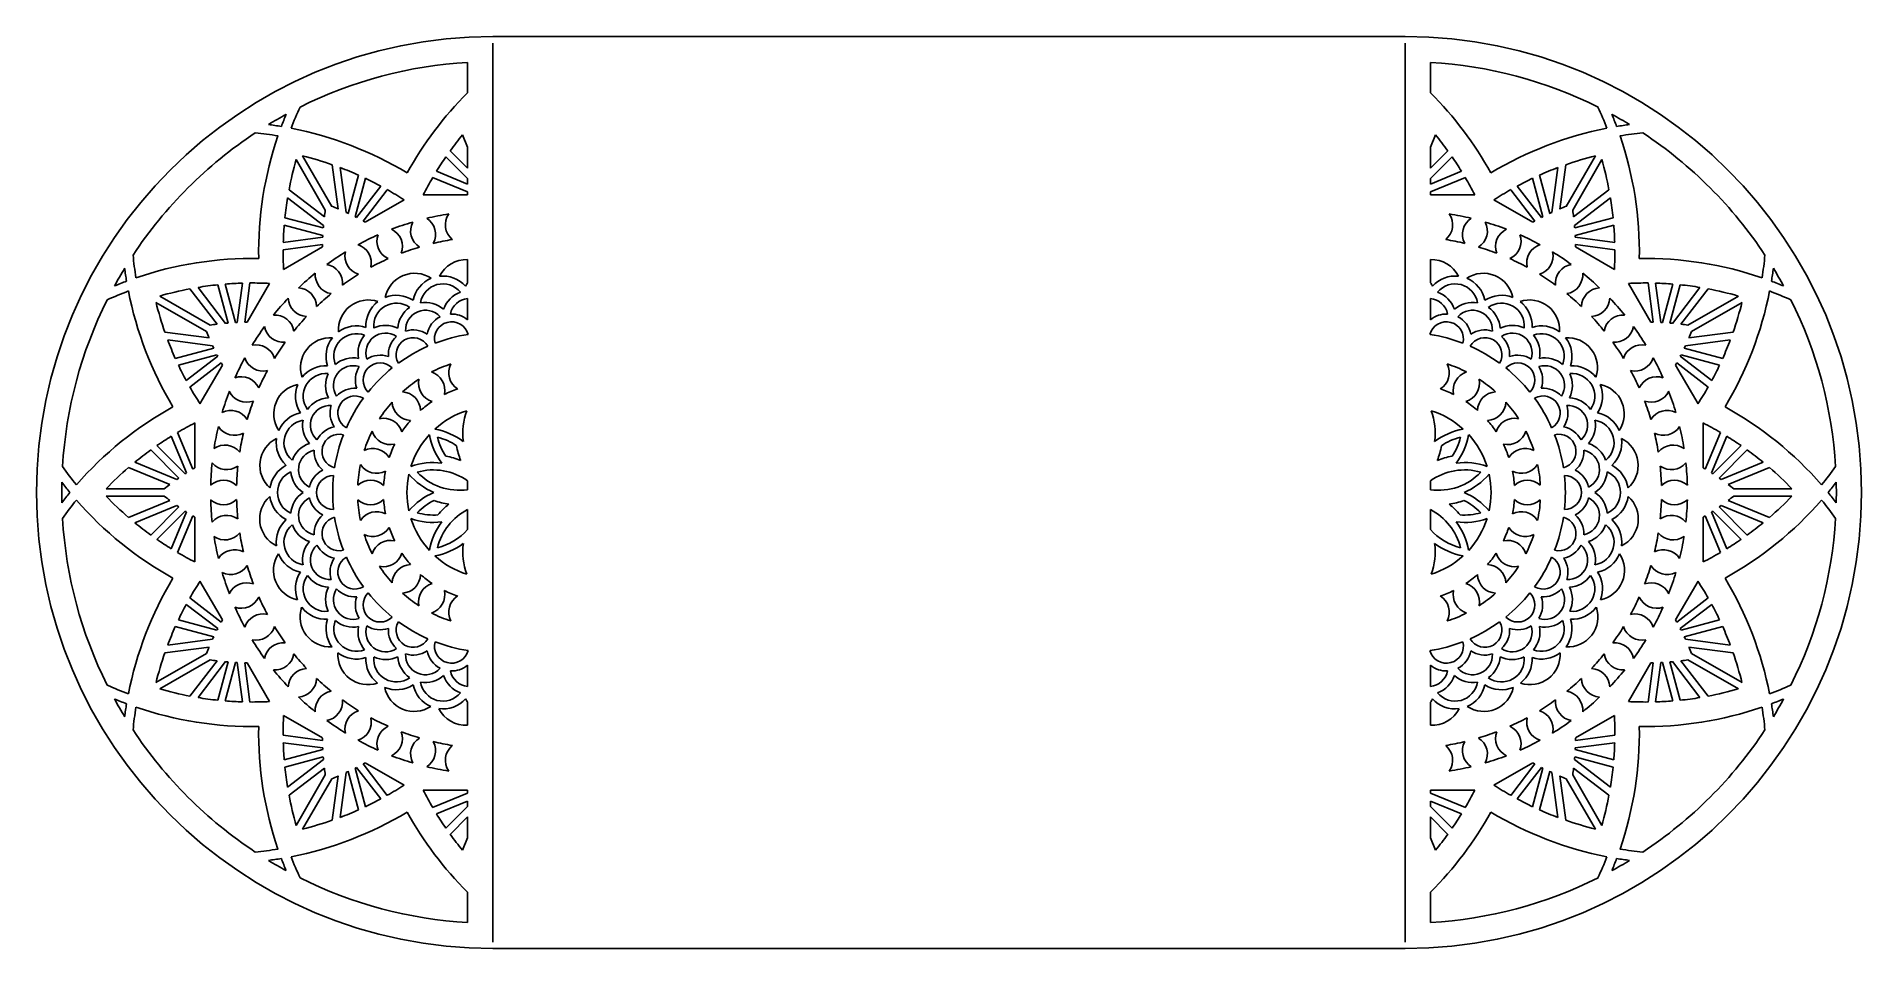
# Model space of a CAD drawing. Extents: x 41 to 331, y 42 to 187.
import ezdxf

# ---------------------------------------------------------------- set-up
doc = ezdxf.new("R2010")
doc.units = 0
doc.layers.get('0').update_dxf_attribs({"linetype": 'CONTINUOUS'})

msp = doc.modelspace()

# ---------------------------------------------------------------- linework, layer by layer
for p, q in [((113.1, 187.2), (258.1, 187.2)), ((113.1, 186.16), (113.1, 43.23)), ((258.1, 186.16), (258.1, 43.23)), ((109.1, 183.08), (109.1, 178.26)), ((262.1, 183.08), (262.1, 178.26)), ((109.1, 169.59), (108.27, 171.57)), ((262.1, 169.59), (262.92, 171.57)), ((87.5, 160.19), (82.87, 168.21)), ((109.1, 166.28), (106.33, 169.04)), ((109.1, 169.59), (109.1, 166.28)), ((262.1, 169.59), (262.1, 166.28)), ((262.1, 166.28), (264.86, 169.04)), ((283.69, 160.19), (288.32, 168.21)), ((86.49, 159.61), (81.86, 167.63)), ((88.53, 159.77), (87.6, 166.81)), ((89.78, 159.21), (88.84, 166.36)), ((109.1, 163.74), (104.15, 165.79)), ((109.1, 164.63), (105.65, 168.08)), ((262.1, 164.63), (265.54, 168.08)), ((262.1, 163.74), (267.04, 165.79)), ((281.41, 159.21), (282.35, 166.36)), ((282.67, 159.77), (283.59, 166.81)), ((284.7, 159.61), (289.33, 167.63)), ((86.35, 158.51), (80.72, 162.83)), ((90.14, 159.04), (91.78, 165.15)), ((91.21, 158.52), (92.86, 164.65)), ((91.44, 158.4), (95.29, 163.42)), ((92.49, 157.85), (96.33, 162.84)), ((109.1, 162.48), (103.54, 164.78)), ((109.1, 164.63), (109.1, 163.74)), ((109.1, 162.48), (109.1, 162.04)), ((262.1, 162.48), (267.65, 164.78)), ((262.1, 164.63), (262.1, 163.74)), ((262.1, 162.48), (262.1, 162.04)), ((278.7, 157.85), (274.86, 162.84)), ((279.75, 158.4), (275.9, 163.42)), ((279.98, 158.52), (278.33, 164.65)), ((281.05, 159.04), (279.41, 165.15)), ((284.84, 158.51), (290.47, 162.83)), ((86.2, 157.15), (80.49, 161.54)), ((92.83, 157.66), (99, 161.22)), ((109.1, 162.04), (102.04, 162.04)), ((262.1, 162.04), (269.15, 162.04)), ((278.36, 157.66), (272.19, 161.22)), ((284.99, 157.15), (290.7, 161.54)), ((86.09, 155.56), (79.96, 157.2)), ((86.17, 156.75), (80.06, 158.38)), ((285.02, 156.75), (291.13, 158.38)), ((285.1, 155.56), (291.23, 157.2)), ((86.03, 154.12), (79.78, 153.29)), ((86.07, 155.3), (79.81, 154.47)), ((86.02, 153.73), (79.85, 150.17)), ((285.12, 155.3), (291.39, 154.47)), ((285.16, 154.12), (291.41, 153.29)), ((285.17, 153.73), (291.34, 150.17)), ((109.1, 151.73), (109.1, 148.04)), ((262.1, 151.73), (262.1, 148.04)), ((72.49, 141.72), (73.32, 147.99)), ((73.68, 141.77), (74.5, 148.01)), ((74.06, 141.77), (77.62, 147.94)), ((297.13, 141.77), (293.57, 147.94)), ((297.51, 141.77), (296.69, 148.01)), ((298.7, 141.72), (297.87, 147.99)), ((68.19, 141.3), (60.17, 145.93)), ((69.28, 141.45), (64.96, 147.08)), ((70.64, 141.59), (66.26, 147.31)), ((71.05, 141.62), (69.41, 147.73)), ((72.23, 141.71), (70.59, 147.84)), ((109.1, 145.54), (109.1, 142.15)), ((262.1, 145.54), (262.1, 142.15)), ((298.96, 141.71), (300.6, 147.84)), ((300.14, 141.62), (301.78, 147.73)), ((300.55, 141.59), (304.93, 147.31)), ((301.91, 141.45), (306.23, 147.08)), ((303.01, 141.3), (311.03, 145.93)), ((67.6, 140.29), (59.58, 144.92)), ((303.59, 140.29), (311.61, 144.92)), ((68.02, 139.27), (60.99, 140.19)), ((303.17, 139.27), (310.2, 140.19)), ((68.58, 138.02), (61.44, 138.96)), ((68.75, 137.65), (62.65, 136.01)), ((69.27, 136.58), (63.14, 134.94)), ((69.39, 136.35), (64.38, 132.5)), ((301.8, 136.35), (306.81, 132.5)), ((301.92, 136.58), (308.05, 134.94)), ((302.44, 137.65), (308.54, 136.01)), ((302.61, 138.02), (309.75, 138.96)), ((69.95, 135.3), (64.95, 131.47)), ((70.13, 134.96), (66.57, 128.8)), ((301.06, 134.96), (304.62, 128.8)), ((301.25, 135.3), (306.24, 131.47)), ((65.75, 118.63), (65.75, 125.75)), ((305.44, 118.63), (305.44, 125.75)), ((64.2, 117.66), (59.72, 122.15)), ((64.42, 117.8), (62, 123.64)), ((65.42, 118.43), (63.02, 124.25)), ((305.77, 118.43), (308.18, 124.25)), ((306.77, 117.8), (309.19, 123.64)), ((306.99, 117.66), (311.47, 122.15)), ((62.88, 116.76), (56.23, 119.52)), ((63.22, 116.99), (58.75, 121.46)), ((307.97, 116.99), (312.44, 121.46)), ((308.31, 116.76), (314.96, 119.52)), ((61.78, 115.96), (55.22, 118.67)), ((109.1, 116.56), (109.1, 115.14)), ((262.1, 116.56), (262.1, 115.14)), ((309.41, 115.96), (315.97, 118.67)), ((60.9, 115.28), (51.64, 115.28)), ((60.9, 114.11), (51.64, 114.11)), ((61.78, 113.44), (55.22, 110.73)), ((309.41, 113.44), (315.97, 110.73)), ((310.29, 115.28), (319.55, 115.28)), ((310.29, 114.11), (319.55, 114.11)), ((62.88, 112.64), (56.23, 109.88)), ((63.22, 112.4), (58.75, 107.93)), ((64.2, 111.74), (59.72, 107.25)), ((64.42, 111.6), (62, 105.76)), ((65.42, 110.97), (63.02, 105.15)), ((65.75, 110.77), (65.75, 103.65)), ((109.1, 111.97), (109.1, 108.82)), ((262.1, 111.97), (262.1, 108.82)), ((305.44, 110.77), (305.44, 103.65)), ((305.77, 110.97), (308.18, 105.15)), ((306.77, 111.6), (309.19, 105.76)), ((306.99, 111.74), (311.47, 107.25)), ((307.97, 112.4), (312.44, 107.93)), ((308.31, 112.64), (314.96, 109.88)), ((70.13, 94.43), (66.57, 100.6)), ((301.06, 94.43), (304.62, 100.6)), ((69.39, 93.05), (64.38, 96.9)), ((69.95, 94.1), (64.95, 97.93)), ((301.25, 94.1), (306.24, 97.93)), ((301.8, 93.05), (306.81, 96.9)), ((68.75, 91.75), (62.65, 93.38)), ((69.27, 92.82), (63.14, 94.46)), ((301.92, 92.82), (308.05, 94.46)), ((302.44, 91.75), (308.54, 93.38)), ((68.02, 90.13), (60.99, 89.2)), ((68.58, 91.38), (61.44, 90.44)), ((302.61, 91.38), (309.75, 90.44)), ((303.17, 90.13), (310.2, 89.2)), ((67.6, 89.11), (59.58, 84.48)), ((68.19, 88.1), (60.17, 83.46)), ((69.28, 87.95), (64.96, 82.32)), ((70.64, 87.81), (66.26, 82.09)), ((71.05, 87.77), (69.41, 81.67)), ((72.23, 87.69), (70.59, 81.56)), ((72.49, 87.68), (73.32, 81.41)), ((73.68, 87.63), (74.5, 81.39)), ((74.06, 87.62), (77.62, 81.46)), ((109.1, 87.25), (109.1, 83.85)), ((262.1, 87.25), (262.1, 83.85)), ((297.13, 87.62), (293.57, 81.46)), ((297.51, 87.63), (296.69, 81.39)), ((298.7, 87.68), (297.87, 81.41)), ((298.96, 87.69), (300.6, 81.56)), ((300.14, 87.77), (301.78, 81.67)), ((300.55, 87.81), (304.93, 82.09)), ((301.91, 87.95), (306.23, 82.32)), ((303.01, 88.1), (311.03, 83.46)), ((303.59, 89.11), (311.61, 84.48)), ((109.1, 81.35), (109.1, 77.69)), ((262.1, 81.35), (262.1, 77.69)), ((86.02, 75.67), (79.85, 79.23)), ((285.17, 75.67), (291.34, 79.23)), ((86.03, 75.28), (79.78, 76.1)), ((285.16, 75.28), (291.41, 76.1)), ((86.07, 74.1), (79.81, 74.92)), ((86.09, 73.84), (79.96, 72.2)), ((86.17, 72.65), (80.06, 71.02)), ((285.02, 72.65), (291.13, 71.02)), ((285.1, 73.84), (291.23, 72.2)), ((285.12, 74.1), (291.39, 74.92)), ((86.2, 72.25), (80.49, 67.86)), ((86.35, 70.88), (80.72, 66.56)), ((86.49, 69.79), (81.86, 61.77)), ((88.53, 69.63), (87.6, 62.59)), ((89.78, 70.18), (88.84, 63.04)), ((90.14, 70.36), (91.78, 64.25)), ((91.21, 70.88), (92.86, 64.75)), ((91.44, 71), (95.29, 65.98)), ((92.49, 71.55), (96.33, 66.55)), ((92.83, 71.73), (99, 68.17)), ((278.36, 71.73), (272.19, 68.17)), ((278.7, 71.55), (274.86, 66.55)), ((279.75, 71), (275.9, 65.98)), ((279.98, 70.88), (278.33, 64.75)), ((281.05, 70.36), (279.41, 64.25)), ((281.41, 70.18), (282.35, 63.04)), ((282.67, 69.63), (283.59, 62.59)), ((284.7, 69.79), (289.33, 61.77)), ((284.84, 70.88), (290.47, 66.56)), ((284.99, 72.25), (290.7, 67.86)), ((87.5, 69.2), (82.87, 61.18)), ((109.1, 67.36), (102.04, 67.36)), ((109.1, 66.92), (103.54, 64.62)), ((109.1, 67.36), (109.1, 66.92)), ((262.1, 67.36), (262.1, 66.92)), ((262.1, 67.36), (269.15, 67.36)), ((262.1, 66.92), (267.65, 64.62)), ((283.69, 69.2), (288.32, 61.18)), ((109.1, 65.65), (104.15, 63.61)), ((109.1, 64.77), (105.65, 61.32)), ((109.1, 65.65), (109.1, 64.77)), ((262.1, 65.65), (262.1, 64.77)), ((262.1, 65.65), (267.04, 63.61)), ((262.1, 64.77), (265.54, 61.32)), ((109.1, 63.12), (106.33, 60.35)), ((109.1, 63.12), (109.1, 59.81)), ((262.1, 63.12), (262.1, 59.81)), ((262.1, 63.12), (264.86, 60.35)), ((109.1, 59.81), (108.27, 57.83)), ((262.1, 59.81), (262.92, 57.83)), ((109.1, 51.14), (109.1, 46.32)), ((262.1, 51.14), (262.1, 46.32)), ((113.1, 42.2), (258.1, 42.2))]:
    msp.add_line(p, q)
for centre, radius, start, end in [((113.1, 114.7), 72.5, 90, 270), ((258.1, 114.7), 72.5, 270, 90), ((113.1, 114.7), 68.5, 93.3476, 116.5585), ((258.1, 114.7), 68.5, 63.4415, 86.6524), ((149.34, 137.9), 56.99, 134.9206, 151.0267), ((221.85, 137.9), 56.99, 28.9733, 45.0794), ((113.1, 114.7), 68.5, 118.6366, 121.3634), ((132.88, 152.92), 56.99, 157.3972, 159.4895), ((132.88, 152.92), 55.43, 155.4239, 159.199), ((238.31, 152.92), 55.43, 20.801, 24.5761), ((258.1, 114.7), 68.5, 58.6366, 61.3634), ((238.31, 152.92), 56.99, 20.5105, 22.6028), ((113.1, 114.7), 68.5, 123.4415, 146.5585), ((70.11, 116.68), 55.43, 80.801, 84.5761), ((132.88, 152.92), 56.99, 161.0813, 181.0267), ((70.11, 116.68), 56.99, 80.5105, 82.6028), ((70.11, 116.68), 56.99, 58.9733, 78.9187), ((149.34, 137.9), 53.09, 140.6561, 144.092), ((221.85, 137.9), 53.09, 35.908, 39.3439), ((301.08, 116.68), 56.99, 101.0813, 121.0267), ((301.08, 116.68), 56.99, 97.3972, 99.4895), ((301.08, 116.68), 55.43, 95.4239, 99.199), ((238.31, 152.92), 56.99, 358.9733, 18.9187), ((258.1, 114.7), 68.5, 33.4415, 56.5585), ((70.11, 116.68), 53.09, 70.7642, 76.0868), ((301.08, 116.68), 53.09, 103.9132, 109.2358), ((132.88, 152.92), 53.09, 163.9132, 169.2358), ((70.11, 116.68), 53.09, 65.908, 69.3439), ((149.34, 137.9), 53.09, 145.3708, 148.3182), ((221.85, 137.9), 53.09, 31.6818, 34.6292), ((301.08, 116.68), 53.09, 110.6561, 114.092), ((238.31, 152.92), 53.09, 10.7642, 16.0868), ((70.11, 116.68), 53.09, 61.6818, 64.6292), ((70.11, 116.68), 53.09, 57.0352, 60.4073), ((149.34, 137.9), 53.09, 149.5927, 152.9648), ((221.85, 137.9), 53.09, 27.0352, 30.4073), ((301.08, 116.68), 53.09, 119.5927, 122.9648), ((301.08, 116.68), 53.09, 115.3708, 118.3182), ((132.88, 152.92), 53.09, 170.6561, 174.092), ((132.88, 152.92), 46.87, 171.7907, 173.1421), ((70.11, 116.68), 46.87, 66.8579, 68.2093), ((301.08, 116.68), 46.87, 111.7907, 113.1421), ((238.31, 152.92), 46.87, 6.8579, 8.2093), ((238.31, 152.92), 53.09, 5.908, 9.3439), ((132.88, 152.92), 53.09, 175.3708, 178.3182), ((132.88, 152.92), 46.87, 174.8166, 175.3129), ((70.11, 116.68), 46.87, 64.6871, 65.1834), ((70.11, 116.68), 46.87, 62.9151, 63.2322), ((70.11, 116.68), 46.87, 60.9945, 61.4664), ((113.1, 114.7), 44.84, 106.4696, 111.0304), ((103.09, 156.31), 3.05, 152.8504, 237.9206), ((113.1, 114.7), 44.84, 98.9696, 103.5304), ((100.95, 155.74), 3.05, 332.0794, 57.1496), ((108.61, 157.26), 3.05, 145.3504, 230.4206), ((262.58, 157.26), 3.05, 309.5794, 34.6496), ((258.1, 114.7), 44.84, 76.4696, 81.0304), ((270.24, 155.74), 3.05, 122.8504, 207.9206), ((268.1, 156.31), 3.05, 302.0794, 27.1496), ((258.1, 114.7), 44.84, 68.9696, 73.5304), ((301.08, 116.68), 46.87, 118.5336, 119.0055), ((301.08, 116.68), 46.87, 116.7678, 117.0849), ((301.08, 116.68), 46.87, 114.8166, 115.3129), ((238.31, 152.92), 46.87, 4.6871, 5.1834), ((238.31, 152.92), 53.09, 1.6818, 4.6292), ((132.88, 152.92), 46.87, 178.5336, 179.0055), ((132.88, 152.92), 46.87, 176.7678, 177.0849), ((113.1, 114.7), 44.84, 113.9696, 118.5304), ((90.74, 151.2), 3.05, 347.0794, 72.1496), ((97.75, 154.65), 3.05, 160.3504, 245.4206), ((95.7, 153.8), 3.05, 339.5794, 64.6496), ((113.1, 114.7), 40.72, 106.5794, 110.9206), ((113.1, 114.7), 40.72, 99.0794, 103.4206), ((258.1, 114.7), 40.72, 76.5794, 80.9206), ((258.1, 114.7), 40.72, 69.0794, 73.4206), ((275.49, 153.8), 3.05, 115.3504, 200.4206), ((273.44, 154.65), 3.05, 294.5794, 19.6496), ((258.1, 114.7), 44.84, 61.4696, 66.0304), ((280.45, 151.2), 3.05, 107.8504, 192.9206), ((238.31, 152.92), 46.87, 2.9151, 3.2322), ((238.31, 152.92), 46.87, 0.9945, 1.4664), ((111.12, 157.69), 55.43, 185.4239, 189.199), ((74.88, 94.92), 56.99, 88.9733, 108.9187), ((132.88, 152.92), 53.09, 179.5927, 182.9648), ((113.1, 114.7), 44.84, 121.4696, 126.0304), ((86.17, 147.97), 3.05, 354.5794, 79.6496), ((92.66, 152.31), 3.05, 167.8504, 252.9206), ((113.1, 114.7), 40.72, 114.0794, 118.4206), ((108.9, 146.96), 4.77, 87.6587, 153.6377), ((262.29, 146.96), 4.77, 26.3623, 92.3413), ((258.1, 114.7), 40.72, 61.5794, 65.9206), ((278.53, 152.31), 3.05, 287.0794, 12.1496), ((258.1, 114.7), 44.84, 53.9696, 58.5304), ((285.02, 147.97), 3.05, 100.3504, 185.4206), ((238.31, 152.92), 53.09, 357.0352, 0.4073), ((296.31, 94.92), 56.99, 71.0813, 91.0267), ((260.07, 157.69), 55.43, 350.801, 354.5761), ((113.1, 114.7), 68.5, 148.6366, 151.3634), ((74.88, 94.92), 56.99, 110.5105, 112.6028), ((111.12, 157.69), 56.99, 187.3972, 189.4895), ((74.88, 94.92), 53.09, 91.6818, 94.6292), ((74.88, 94.92), 53.09, 87.0352, 90.4073), ((113.1, 114.7), 44.84, 128.9696, 133.5304), ((87.93, 149.32), 3.05, 175.3504, 260.4206), ((113.1, 114.7), 40.72, 121.5794, 125.9206), ((100.69, 144.78), 4.77, 56.3728, 168.6377), ((105.17, 144.26), 4.85, 112.2888, 167.9795), ((105.17, 144.26), 4.85, 42.0205, 96.4856), ((113.1, 145.3), 4.85, 145.5864, 152.9795), ((258.1, 145.3), 4.85, 27.0205, 34.4136), ((266.02, 144.26), 4.85, 83.5144, 137.9795), ((270.5, 144.78), 4.77, 11.3623, 123.6272), ((266.02, 144.26), 4.85, 12.0205, 67.7112), ((258.1, 114.7), 40.72, 54.0794, 58.4206), ((283.26, 149.32), 3.05, 279.5794, 4.6496), ((258.1, 114.7), 44.84, 46.4696, 51.0304), ((296.31, 94.92), 53.09, 89.5927, 92.9648), ((296.31, 94.92), 53.09, 85.3708, 88.3182), ((260.07, 157.69), 56.99, 350.5105, 352.6028), ((296.31, 94.92), 56.99, 67.3972, 69.4895), ((258.1, 114.7), 68.5, 28.6366, 31.3634), ((113.1, 114.7), 68.5, 153.4415, 176.5585), ((74.88, 94.92), 55.43, 110.801, 114.5761), ((111.12, 157.69), 56.99, 191.0813, 211.0267), ((74.88, 94.92), 53.09, 100.7642, 106.0868), ((74.88, 94.92), 53.09, 95.908, 99.3439), ((113.1, 114.7), 44.84, 136.4696, 141.0304), ((83.63, 145.74), 3.05, 182.8504, 267.9206), ((82.06, 144.17), 3.05, 2.0794, 87.1496), ((113.1, 114.7), 40.72, 129.0794, 133.4206), ((93.33, 140.54), 4.77, 71.3728, 183.6377), ((97.79, 141.2), 4.85, 127.2888, 182.9795), ((97.79, 141.2), 4.85, 57.0205, 111.4856), ((105.17, 144.26), 3.61, 39.3571, 170.6429), ((109.44, 142.43), 4.38, 109.7912, 161.4791), ((109.44, 142.43), 3.14, 96.3957, 168.1174), ((261.75, 142.43), 3.14, 11.8826, 83.6043), ((266.02, 144.26), 3.61, 9.3571, 140.6429), ((261.75, 142.43), 4.38, 18.5209, 70.2088), ((273.4, 141.2), 4.85, 68.5144, 122.9795), ((277.86, 140.54), 4.77, 356.3623, 108.6272), ((273.4, 141.2), 4.85, 357.0205, 52.7112), ((258.1, 114.7), 40.72, 46.5794, 50.9206), ((289.13, 144.17), 3.05, 92.8504, 177.9206), ((287.56, 145.74), 3.05, 272.0794, 357.1496), ((258.1, 114.7), 44.84, 38.9696, 43.5304), ((296.31, 94.92), 53.09, 80.6561, 84.092), ((296.31, 94.92), 53.09, 73.9132, 79.2358), ((260.07, 157.69), 56.99, 328.9733, 348.9187), ((296.31, 94.92), 55.43, 65.4239, 69.199), ((258.1, 114.7), 68.5, 3.4415, 26.5585), ((111.12, 157.69), 53.09, 193.9132, 199.2358), ((78.48, 139.86), 3.05, 9.5794, 94.6496), ((113.1, 114.7), 40.72, 136.5794, 140.9206), ((97.79, 141.2), 3.61, 54.3571, 185.6429), ((102.39, 140.54), 4.38, 124.7912, 176.4791), ((102.39, 140.54), 3.14, 41.8826, 183.1174), ((102.39, 140.54), 4.38, 48.5209, 100.2088), ((106.55, 139.13), 3.95, 117.4723, 169.1547), ((106.55, 139.13), 3.95, 49.8972, 92.5277), ((264.64, 139.13), 3.95, 87.4723, 130.1028), ((268.8, 140.54), 4.38, 79.7912, 131.4791), ((268.8, 140.54), 3.14, 356.8826, 138.1174), ((264.64, 139.13), 3.95, 10.8453, 62.5277), ((273.4, 141.2), 3.61, 354.3571, 125.6429), ((268.8, 140.54), 4.38, 3.5209, 55.2088), ((258.1, 114.7), 40.72, 39.0794, 43.4206), ((292.71, 139.86), 3.05, 85.3504, 170.4206), ((260.07, 157.69), 53.09, 340.7642, 346.0868), ((111.12, 157.69), 46.87, 201.7907, 203.1421), ((74.88, 94.92), 46.87, 96.8579, 98.2093), ((74.88, 94.92), 46.87, 94.6871, 95.1834), ((74.88, 94.92), 46.87, 92.9151, 93.2322), ((74.88, 94.92), 46.87, 90.9945, 91.4664), ((113.1, 114.7), 44.84, 143.9696, 148.5304), ((79.83, 141.62), 3.05, 190.3504, 275.4206), ((87.32, 134.55), 4.77, 86.3728, 198.6377), ((91.45, 136.34), 4.85, 142.2888, 197.9795), ((91.45, 136.34), 3.61, 69.3571, 200.6429), ((91.45, 136.34), 4.85, 72.0205, 126.4856), ((96.07, 136.89), 4.38, 139.7912, 191.4791), ((96.07, 136.89), 3.14, 56.8826, 198.1174), ((96.07, 136.89), 4.38, 63.5209, 115.2088), ((100.45, 136.6), 3.95, 132.4723, 184.1547), ((100.45, 136.6), 2.71, 30.0842, 209.9158), ((100.45, 136.6), 3.95, 55.8453, 107.5277), ((106.55, 139.13), 2.71, 15.0842, 194.9158), ((113.1, 114.7), 25.44, 98.8875, 111.1125), ((264.64, 139.13), 2.71, 345.0842, 164.9158), ((258.1, 114.7), 25.44, 68.8875, 81.1125), ((270.74, 136.6), 2.71, 330.0842, 149.9158), ((270.74, 136.6), 3.95, 72.4723, 124.1547), ((275.12, 136.89), 4.38, 64.7912, 116.4791), ((275.12, 136.89), 3.14, 341.8826, 123.1174), ((270.74, 136.6), 3.95, 355.8453, 47.5277), ((279.74, 136.34), 4.85, 53.5144, 107.9795), ((279.74, 136.34), 3.61, 339.3571, 110.6429), ((275.12, 136.89), 4.38, 348.5209, 40.2088), ((283.87, 134.55), 4.77, 341.3623, 93.6272), ((279.74, 136.34), 4.85, 342.0205, 37.7112), ((291.36, 141.62), 3.05, 264.5794, 349.6496), ((258.1, 114.7), 44.84, 31.4696, 36.0304), ((296.31, 94.92), 46.87, 88.5336, 89.0055), ((296.31, 94.92), 46.87, 86.7678, 87.0849), ((296.31, 94.92), 46.87, 84.8166, 85.3129), ((296.31, 94.92), 46.87, 81.7907, 83.1421), ((260.07, 157.69), 46.87, 336.8579, 338.2093), ((111.12, 157.69), 53.09, 200.6561, 204.092), ((111.12, 157.69), 46.87, 204.8166, 205.3129), ((111.12, 157.69), 46.87, 206.7678, 207.0849), ((75.49, 135.13), 3.05, 17.0794, 102.1496), ((113.1, 114.7), 40.72, 144.0794, 148.4206), ((95.21, 132.58), 3.95, 70.8453, 122.5277), ((113.1, 114.7), 25.44, 113.8875, 126.1125), ((258.1, 114.7), 25.44, 53.8875, 66.1125), ((275.98, 132.58), 3.95, 57.4723, 109.1547), ((258.1, 114.7), 40.72, 31.5794, 35.9206), ((295.7, 135.13), 3.05, 77.8504, 162.9206), ((260.07, 157.69), 46.87, 332.9151, 333.2322), ((260.07, 157.69), 46.87, 334.6871, 335.1834), ((260.07, 157.69), 53.09, 335.908, 339.3439), ((111.12, 157.69), 53.09, 205.3708, 208.3182), ((111.12, 157.69), 46.87, 208.5336, 209.0055), ((113.1, 114.7), 44.84, 151.4696, 156.0304), ((76.6, 137.05), 3.05, 197.8504, 282.9206), ((113.1, 114.7), 40.72, 151.5794, 155.9206), ((86.59, 130), 4.85, 87.0205, 141.4856), ((86.59, 130), 3.61, 84.3571, 215.6429), ((90.91, 131.72), 4.38, 154.7912, 206.4791), ((90.91, 131.72), 3.14, 71.8826, 213.1174), ((90.91, 131.72), 4.38, 78.5209, 130.2088), ((95.21, 132.58), 3.95, 147.4723, 199.1547), ((95.21, 132.58), 2.71, 45.0842, 224.9158), ((113.1, 114.7), 25.44, 128.8875, 141.1125), ((113.1, 114.7), 21.49, 108.0678, 116.9322), ((102.43, 130.96), 3.05, 347.0794, 72.1496), ((109.14, 133.74), 3.05, 152.8504, 237.9206), ((262.05, 133.74), 3.05, 302.0794, 27.1496), ((258.1, 114.7), 21.49, 63.0678, 71.9322), ((268.76, 130.96), 3.05, 107.8504, 192.9206), ((275.98, 132.58), 2.71, 315.0842, 134.9158), ((258.1, 114.7), 25.44, 38.8875, 51.1125), ((280.28, 131.72), 3.14, 326.8826, 108.1174), ((275.98, 132.58), 3.95, 340.8453, 32.5277), ((280.28, 131.72), 4.38, 49.7912, 101.4791), ((280.28, 131.72), 4.38, 333.5209, 25.2088), ((284.6, 130), 3.61, 324.3571, 95.6429), ((284.6, 130), 4.85, 38.5144, 92.9795), ((294.59, 137.05), 3.05, 257.0794, 342.1496), ((258.1, 114.7), 40.72, 24.0794, 28.4206), ((258.1, 114.7), 44.84, 23.9696, 28.5304), ((260.07, 157.69), 46.87, 330.9945, 331.4664), ((260.07, 157.69), 53.09, 331.6818, 334.6292), ((111.12, 157.69), 53.09, 209.5927, 212.9648), ((113.1, 114.7), 44.84, 158.9696, 163.5304), ((73.99, 132.1), 3.05, 205.3504, 290.4206), ((73.14, 130.05), 3.05, 24.5794, 109.6496), ((83.06, 127.2), 4.77, 101.3728, 213.6377), ((86.59, 130), 4.85, 157.2888, 212.9795), ((91.19, 127.34), 3.95, 85.8453, 137.5277), ((113.1, 114.7), 21.49, 123.0678, 131.9322), ((98.58, 127.64), 3.05, 2.0794, 87.1496), ((104.35, 132.07), 3.05, 167.8504, 252.9206), ((113.1, 114.7), 17.38, 108.7038, 116.2962), ((258.1, 114.7), 17.38, 63.7038, 71.2962), ((266.84, 132.07), 3.05, 287.0794, 12.1496), ((272.61, 127.64), 3.05, 92.8504, 177.9206), ((258.1, 114.7), 21.49, 48.0678, 56.9322), ((280, 127.34), 3.95, 42.4723, 94.1547), ((284.6, 130), 4.85, 327.0205, 22.7112), ((288.13, 127.2), 4.77, 326.3623, 78.6272), ((298.05, 130.05), 3.05, 70.3504, 155.4206), ((297.2, 132.1), 3.05, 249.5794, 334.6496), ((258.1, 114.7), 44.84, 16.4696, 21.0304), ((260.07, 157.69), 53.09, 327.0352, 330.4073), ((89.89, 78.46), 56.99, 118.9733, 138.9187), ((71.48, 124.7), 3.05, 32.0794, 117.1496), ((113.1, 114.7), 40.72, 159.0794, 163.4206), ((87.26, 125.4), 4.38, 93.5209, 145.2088), ((87.26, 125.4), 3.14, 86.8826, 228.1174), ((91.19, 127.34), 3.95, 162.4723, 214.1547), ((91.19, 127.34), 2.71, 60.0842, 239.9158), ((113.1, 114.7), 25.44, 143.8875, 156.1125), ((113.1, 114.7), 21.49, 138.0678, 146.9322), ((100.15, 129.21), 3.05, 182.8504, 267.9206), ((113.1, 114.7), 17.38, 123.7038, 131.2962), ((113.1, 114.7), 13.64, 107.6027, 132.3973), ((118.84, 124.11), 10.5, 160.0237, 187.2148), ((258.1, 114.7), 13.64, 47.6027, 72.3973), ((252.35, 124.11), 10.5, 352.7852, 19.9763), ((258.1, 114.7), 17.38, 48.7038, 56.2962), ((271.04, 129.21), 3.05, 272.0794, 357.1496), ((258.1, 114.7), 21.49, 33.0678, 41.9322), ((280, 127.34), 2.71, 300.0842, 119.9158), ((258.1, 114.7), 25.44, 23.8875, 36.1125), ((280, 127.34), 3.95, 325.8453, 17.5277), ((283.93, 125.4), 3.14, 311.8826, 93.1174), ((283.93, 125.4), 4.38, 34.7912, 86.4791), ((258.1, 114.7), 40.72, 16.5794, 20.9206), ((299.71, 124.7), 3.05, 62.8504, 147.9206), ((281.3, 78.46), 56.99, 41.0813, 61.0267), ((89.89, 78.46), 53.09, 117.0352, 120.4073), ((113.1, 114.7), 44.84, 166.4696, 171.0304), ((72.06, 126.84), 3.05, 212.8504, 297.9206), ((83.53, 122.62), 4.85, 102.0205, 156.4856), ((83.53, 122.62), 3.61, 99.3571, 230.6429), ((87.26, 125.4), 4.38, 169.7912, 221.4791), ((88.67, 121.24), 3.95, 100.8453, 152.5277), ((95.73, 123.44), 3.05, 17.0794, 102.1496), ((113.1, 114.7), 17.38, 138.7038, 146.2962), ((102.07, 114.43), 10.5, 52.7852, 79.9763), ((269.12, 114.43), 10.5, 100.0237, 127.2148), ((258.1, 114.7), 17.38, 33.7038, 41.2962), ((275.46, 123.44), 3.05, 77.8504, 162.9206), ((282.52, 121.24), 3.95, 27.4723, 79.1547), ((283.93, 125.4), 4.38, 318.5209, 10.2088), ((287.66, 122.62), 3.61, 309.3571, 80.6429), ((287.66, 122.62), 4.85, 23.5144, 77.9795), ((299.13, 126.84), 3.05, 242.0794, 327.1496), ((258.1, 114.7), 44.84, 8.9696, 13.5304), ((281.3, 78.46), 53.09, 59.5927, 62.9648), ((89.89, 78.46), 53.09, 121.6818, 124.6292), ((70.53, 119.18), 3.05, 39.5794, 124.6496), ((113.1, 114.7), 40.72, 166.5794, 170.9206), ((80.85, 119), 4.77, 116.3728, 228.6377), ((83.53, 122.62), 4.85, 172.2888, 227.9795), ((85.37, 118.35), 4.38, 108.5209, 160.2088), ((88.67, 121.24), 2.71, 75.0842, 254.9158), ((113.1, 114.7), 25.44, 158.8875, 171.1125), ((113.1, 114.7), 21.49, 153.0678, 161.9322), ((96.84, 125.37), 3.05, 197.8504, 282.9206), ((113.1, 114.7), 17.38, 153.7038, 161.2962), ((113.1, 114.7), 13.64, 137.6027, 162.3973), ((113.36, 125.72), 10.5, 190.0237, 217.2148), ((102.07, 114.43), 9.33, 55.6309, 76.1746), ((113.36, 125.72), 9.33, 193.8254, 214.3691), ((118.84, 124.11), 11.67, 189.7597, 201.7083), ((252.35, 124.11), 11.67, 338.2917, 350.2403), ((269.12, 114.43), 9.33, 103.8254, 124.3691), ((257.83, 125.72), 9.33, 325.6309, 346.1746), ((257.83, 125.72), 10.5, 322.7852, 349.9763), ((258.1, 114.7), 13.64, 17.6027, 42.3973), ((274.35, 125.37), 3.05, 257.0794, 342.1496), ((258.1, 114.7), 17.38, 18.7038, 26.2962), ((258.1, 114.7), 21.49, 18.0678, 26.9322), ((282.52, 121.24), 2.71, 285.0842, 104.9158), ((258.1, 114.7), 25.44, 8.8875, 21.1125), ((285.82, 118.35), 4.38, 19.7912, 71.4791), ((287.66, 122.62), 4.85, 312.0205, 7.7112), ((290.34, 119), 4.77, 311.3623, 63.6272), ((258.1, 114.7), 40.72, 9.0794, 13.4206), ((300.66, 119.18), 3.05, 55.3504, 140.4206), ((281.3, 78.46), 53.09, 55.3708, 58.3182), ((89.89, 78.46), 53.09, 125.908, 129.3439), ((113.1, 114.7), 44.84, 173.9696, 178.5304), ((70.82, 121.38), 3.05, 220.3504, 305.4206), ((82.49, 114.7), 4.85, 117.0205, 171.4856), ((85.37, 118.35), 3.14, 101.8826, 243.1174), ((88.67, 121.24), 3.95, 177.4723, 229.1547), ((113.1, 114.7), 21.49, 168.0678, 176.9322), ((94.63, 120.8), 3.05, 212.8504, 297.9206), ((94.05, 118.65), 3.05, 32.0794, 117.1496), ((103.68, 108.96), 10.5, 82.7852, 109.9763), ((103.68, 108.96), 11.67, 68.2917, 80.2403), ((267.51, 108.96), 11.67, 99.7597, 111.7083), ((267.51, 108.96), 10.5, 70.0237, 97.2148), ((277.14, 118.65), 3.05, 62.8504, 147.9206), ((276.56, 120.8), 3.05, 242.0794, 327.1496), ((258.1, 114.7), 21.49, 3.0678, 11.9322), ((282.52, 121.24), 3.95, 310.8453, 2.5277), ((285.82, 118.35), 3.14, 296.8826, 78.1174), ((288.7, 114.7), 4.85, 8.5144, 62.9795), ((300.37, 121.38), 3.05, 234.5794, 319.6496), ((258.1, 114.7), 44.84, 1.4696, 6.0304), ((281.3, 78.46), 53.09, 50.6561, 54.092), ((113.1, 114.7), 68.5, 178.6366, 181.3634), ((89.89, 150.94), 56.99, 217.3972, 219.4895), ((89.89, 150.94), 55.43, 215.4239, 219.199), ((89.89, 78.46), 53.09, 130.7642, 136.0868), ((89.89, 78.46), 46.87, 124.6871, 125.1834), ((89.89, 78.46), 46.87, 122.9151, 123.2322), ((89.89, 78.46), 46.87, 120.9945, 121.4664), ((70.31, 113.59), 3.05, 47.0794, 132.1496), ((113.1, 114.7), 40.72, 174.0794, 178.4206), ((82.49, 114.7), 3.61, 114.3571, 245.6429), ((85.37, 118.35), 4.38, 184.7912, 236.4791), ((87.81, 114.7), 3.95, 115.8453, 167.5277), ((87.81, 114.7), 2.71, 90.0842, 269.9158), ((113.1, 114.7), 25.44, 173.8875, 186.1125), ((93.68, 113.59), 3.05, 47.0794, 132.1496), ((113.1, 114.7), 17.38, 168.7038, 176.2962), ((113.1, 114.7), 13.64, 167.6027, 192.3973), ((107.82, 124.38), 10.5, 220.0237, 247.2148), ((103.68, 108.96), 9.33, 54.5518, 106.1746), ((107.82, 124.38), 9.33, 223.8254, 277.8789), ((267.51, 108.96), 9.33, 73.8254, 125.4482), ((263.37, 124.38), 9.33, 262.1211, 316.1746), ((263.37, 124.38), 10.5, 292.7852, 319.9763), ((258.1, 114.7), 13.64, 347.6027, 12.3973), ((258.1, 114.7), 17.38, 3.7038, 11.2962), ((277.51, 113.59), 3.05, 47.8504, 132.9206), ((283.38, 114.7), 2.71, 270.0842, 89.9158), ((258.1, 114.7), 25.44, 353.8875, 6.1125), ((283.38, 114.7), 3.95, 12.4723, 64.1547), ((285.82, 118.35), 4.38, 303.5209, 355.2088), ((288.7, 114.7), 3.61, 294.3571, 65.6429), ((258.1, 114.7), 40.72, 1.5794, 5.9206), ((300.88, 113.59), 3.05, 47.8504, 132.9206), ((281.3, 78.46), 46.87, 58.5336, 59.0055), ((281.3, 78.46), 46.87, 56.7678, 57.0849), ((281.3, 78.46), 46.87, 54.8166, 55.3129), ((281.3, 78.46), 53.09, 43.9132, 49.2358), ((281.3, 150.94), 55.43, 320.801, 324.5761), ((281.3, 150.94), 56.99, 320.5105, 322.6028), ((258.1, 114.7), 68.5, 358.6366, 1.3634), ((89.89, 78.46), 56.99, 140.5105, 142.6028), ((89.89, 78.46), 55.43, 140.801, 144.5761), ((89.89, 150.94), 56.99, 221.0813, 241.0267), ((89.89, 150.94), 53.09, 223.9132, 229.2358), ((89.89, 78.46), 46.87, 126.8579, 128.2093), ((89.89, 150.94), 46.87, 231.7907, 233.1421), ((70.31, 115.81), 3.05, 227.8504, 312.9206), ((113.1, 114.7), 44.84, 181.4696, 186.0304), ((113.1, 114.7), 40.72, 181.5794, 185.9206), ((80.83, 110.5), 4.77, 131.3728, 243.6377), ((82.49, 114.7), 4.85, 187.2888, 242.9795), ((85.37, 111.05), 4.38, 123.5209, 175.2088), ((85.37, 111.05), 3.14, 116.8826, 258.1174), ((87.81, 114.7), 3.95, 192.4723, 244.1547), ((93.68, 115.81), 3.05, 227.8504, 312.9206), ((113.1, 114.7), 21.49, 183.0678, 191.9322), ((113.1, 114.7), 17.38, 183.7038, 191.2962), ((107.82, 105.02), 10.5, 112.7852, 139.9763), ((107.82, 105.02), 9.33, 115.6309, 136.1746), ((107.82, 124.38), 11.67, 249.7597, 261.7083), ((263.37, 124.38), 11.67, 278.2917, 290.2403), ((263.37, 105.02), 9.33, 43.8254, 64.3691), ((263.37, 105.02), 10.5, 40.0237, 67.2148), ((258.1, 114.7), 17.38, 348.7038, 356.2962), ((277.51, 115.81), 3.05, 227.0794, 312.1496), ((258.1, 114.7), 21.49, 348.0678, 356.9322), ((283.38, 114.7), 3.95, 295.8453, 347.5277), ((285.82, 111.05), 3.14, 281.8826, 63.1174), ((285.82, 111.05), 4.38, 4.7912, 56.4791), ((288.7, 114.7), 4.85, 297.0205, 352.7112), ((290.36, 110.5), 4.77, 296.3623, 48.6272), ((258.1, 114.7), 40.72, 354.0794, 358.4206), ((300.88, 115.81), 3.05, 227.0794, 312.1496), ((258.1, 114.7), 44.84, 353.9696, 358.5304), ((281.3, 150.94), 56.99, 298.9733, 318.9187), ((281.3, 78.46), 46.87, 51.7907, 53.1421), ((281.3, 150.94), 46.87, 306.8579, 308.2093), ((281.3, 150.94), 53.09, 310.7642, 316.0868), ((281.3, 78.46), 55.43, 35.4239, 39.199), ((281.3, 78.46), 56.99, 37.3972, 39.4895), ((113.1, 114.7), 68.5, 183.4415, 206.5585), ((89.89, 150.94), 46.87, 234.8166, 235.3129), ((89.89, 150.94), 46.87, 236.7678, 237.0849), ((89.89, 150.94), 46.87, 238.5336, 239.0055), ((70.82, 108.01), 3.05, 54.5794, 139.6496), ((83.53, 106.78), 4.85, 132.0205, 186.4856), ((88.67, 108.15), 3.95, 130.8453, 182.5277), ((88.67, 108.15), 2.71, 105.0842, 284.9158), ((113.1, 114.7), 25.44, 188.8875, 201.1125), ((94.63, 108.6), 3.05, 62.0794, 147.1496), ((113.1, 114.7), 13.64, 197.6027, 222.3973), ((103.68, 120.44), 10.5, 250.0237, 277.2148), ((103.68, 120.44), 9.33, 253.8254, 274.3691), ((113.36, 103.68), 9.33, 117.22, 166.1746), ((113.36, 103.68), 11.67, 128.2917, 140.2403), ((257.83, 103.68), 9.33, 13.8254, 62.78), ((257.83, 103.68), 11.67, 39.7597, 51.7083), ((267.51, 120.44), 10.5, 262.7852, 289.9763), ((267.51, 120.44), 9.33, 265.6309, 286.1746), ((258.1, 114.7), 13.64, 317.6027, 342.3973), ((276.56, 108.6), 3.05, 32.8504, 117.9206), ((282.52, 108.15), 2.71, 255.0842, 74.9158), ((258.1, 114.7), 25.44, 338.8875, 351.1125), ((282.52, 108.15), 3.95, 357.4723, 49.1547), ((287.66, 106.78), 4.85, 353.5144, 47.9795), ((300.37, 108.01), 3.05, 40.3504, 125.4206), ((281.3, 150.94), 46.87, 300.9945, 301.4664), ((281.3, 150.94), 46.87, 302.9151, 303.2322), ((281.3, 150.94), 46.87, 304.6871, 305.1834), ((258.1, 114.7), 68.5, 333.4415, 356.5585), ((89.89, 150.94), 53.09, 230.6561, 234.092), ((70.53, 110.21), 3.05, 235.3504, 320.4206), ((113.1, 114.7), 44.84, 188.9696, 193.5304), ((113.1, 114.7), 40.72, 189.0794, 193.4206), ((83.53, 106.78), 3.61, 129.3571, 260.6429), ((85.37, 111.05), 4.38, 199.7912, 251.4791), ((94.05, 110.75), 3.05, 242.8504, 327.9206), ((113.1, 114.7), 21.49, 198.0678, 206.9322), ((113.1, 114.7), 17.38, 198.7038, 206.2962), ((113.36, 103.68), 10.5, 142.7852, 169.9763), ((102.07, 114.97), 9.33, 283.8254, 318.8147), ((269.12, 114.97), 9.33, 221.1853, 256.1746), ((257.83, 103.68), 10.5, 10.0237, 37.2148), ((258.1, 114.7), 17.38, 333.7038, 341.2962), ((277.14, 110.75), 3.05, 212.0794, 297.1496), ((258.1, 114.7), 21.49, 333.0678, 341.9322), ((285.82, 111.05), 4.38, 288.5209, 340.2088), ((287.66, 106.78), 3.61, 279.3571, 50.6429), ((258.1, 114.7), 40.72, 346.5794, 350.9206), ((300.66, 110.21), 3.05, 219.5794, 304.6496), ((258.1, 114.7), 44.84, 346.4696, 351.0304), ((281.3, 150.94), 53.09, 305.908, 309.3439), ((89.89, 150.94), 53.09, 235.3708, 238.3182), ((89.89, 150.94), 53.09, 239.5927, 242.9648), ((72.06, 102.55), 3.05, 62.0794, 147.1496), ((83.02, 102.3), 4.77, 146.3728, 258.6377), ((83.53, 106.78), 4.85, 202.2888, 257.9795), ((87.26, 104), 4.38, 138.5209, 190.2088), ((87.26, 104), 3.14, 131.8826, 273.1174), ((88.67, 108.15), 3.95, 207.4723, 259.1547), ((96.84, 104.03), 3.05, 77.0794, 162.1496), ((95.73, 105.95), 3.05, 257.8504, 342.9206), ((113.1, 114.7), 17.38, 213.7038, 221.2962), ((102.07, 114.97), 10.5, 280.0237, 307.2148), ((113.1, 114.7), 13.64, 227.6027, 252.3973), ((118.84, 105.29), 10.5, 172.7852, 199.9763), ((252.35, 105.29), 10.5, 340.0237, 7.2148), ((258.1, 114.7), 13.64, 287.6027, 312.3973), ((269.12, 114.97), 10.5, 232.7852, 259.9763), ((258.1, 114.7), 17.38, 318.7038, 326.2962), ((275.46, 105.95), 3.05, 197.0794, 282.1496), ((274.35, 104.03), 3.05, 17.8504, 102.9206), ((282.52, 108.15), 3.95, 280.8453, 332.5277), ((283.93, 104), 3.14, 266.8826, 48.1174), ((283.93, 104), 4.38, 349.7912, 41.4791), ((287.66, 106.78), 4.85, 282.0205, 337.7112), ((288.17, 102.3), 4.77, 281.3623, 33.6272), ((299.13, 102.55), 3.05, 32.8504, 117.9206), ((281.3, 150.94), 53.09, 297.0352, 300.4073), ((281.3, 150.94), 53.09, 301.6818, 304.6292), ((71.48, 104.7), 3.05, 242.8504, 327.9206), ((113.1, 114.7), 44.84, 196.4696, 201.0304), ((113.1, 114.7), 40.72, 196.5794, 200.9206), ((86.59, 99.4), 4.85, 147.0205, 201.4856), ((91.19, 102.05), 3.95, 145.8453, 197.5277), ((91.19, 102.05), 2.71, 120.0842, 299.9158), ((113.1, 114.7), 25.44, 203.8875, 216.1125), ((113.1, 114.7), 21.49, 213.0678, 221.9322), ((100.15, 100.19), 3.05, 92.0794, 177.1496), ((98.58, 101.75), 3.05, 272.8504, 357.9206), ((113.1, 114.7), 17.38, 228.7038, 236.2962), ((258.1, 114.7), 17.38, 303.7038, 311.2962), ((272.61, 101.75), 3.05, 182.0794, 267.1496), ((271.04, 100.19), 3.05, 2.8504, 87.9206), ((258.1, 114.7), 21.49, 318.0678, 326.9322), ((280, 102.05), 2.71, 240.0842, 59.9158), ((258.1, 114.7), 25.44, 323.8875, 336.1125), ((280, 102.05), 3.95, 342.4723, 34.1547), ((284.6, 99.4), 4.85, 338.5144, 32.9795), ((258.1, 114.7), 40.72, 339.0794, 343.4206), ((299.71, 104.7), 3.05, 212.0794, 297.1496), ((258.1, 114.7), 44.84, 338.9696, 343.5304), ((111.12, 71.71), 56.99, 148.9733, 168.9187), ((111.12, 71.71), 53.09, 147.0352, 150.4073), ((73.99, 97.3), 3.05, 69.5794, 154.6496), ((86.59, 99.4), 3.61, 144.3571, 275.6429), ((87.26, 104), 4.38, 214.7912, 266.4791), ((90.91, 97.67), 4.38, 153.5209, 205.2088), ((90.91, 97.67), 3.14, 146.8826, 288.1174), ((91.19, 102.05), 3.95, 222.4723, 274.1547), ((95.21, 96.82), 2.71, 135.0842, 314.9158), ((113.1, 114.7), 25.44, 218.8875, 231.1125), ((113.1, 114.7), 21.49, 228.0678, 236.9322), ((104.35, 97.33), 3.05, 107.0794, 192.1496), ((102.43, 98.44), 3.05, 287.8504, 12.9206), ((113.1, 114.7), 17.38, 243.7038, 251.2962), ((258.1, 114.7), 17.38, 288.7038, 296.2962), ((268.76, 98.44), 3.05, 167.0794, 252.1496), ((266.84, 97.33), 3.05, 347.8504, 72.9206), ((258.1, 114.7), 21.49, 303.0678, 311.9322), ((275.98, 96.82), 2.71, 225.0842, 44.9158), ((258.1, 114.7), 25.44, 308.8875, 321.1125), ((280.28, 97.67), 3.14, 251.8826, 33.1174), ((280, 102.05), 3.95, 265.8453, 317.5277), ((283.93, 104), 4.38, 273.5209, 325.2088), ((280.28, 97.67), 4.38, 334.7912, 26.4791), ((284.6, 99.4), 3.61, 264.3571, 35.6429), ((297.2, 97.3), 3.05, 25.3504, 110.4206), ((260.07, 71.71), 53.09, 29.5927, 32.9648), ((260.07, 71.71), 56.99, 11.0813, 31.0267), ((111.12, 71.71), 53.09, 151.6818, 154.6292), ((73.14, 99.35), 3.05, 250.3504, 335.4206), ((113.1, 114.7), 44.84, 203.9696, 208.5304), ((113.1, 114.7), 40.72, 204.0794, 208.4206), ((87.25, 94.93), 4.77, 161.3728, 273.6377), ((86.59, 99.4), 4.85, 217.2888, 272.9795), ((95.21, 96.82), 3.95, 160.8453, 212.5277), ((109.14, 95.66), 3.05, 122.0794, 207.1496), ((262.05, 95.66), 3.05, 332.8504, 57.9206), ((275.98, 96.82), 3.95, 327.4723, 19.1547), ((283.94, 94.93), 4.77, 266.3623, 18.6272), ((284.6, 99.4), 4.85, 267.0205, 322.7112), ((258.1, 114.7), 40.72, 331.5794, 335.9206), ((298.05, 99.35), 3.05, 204.5794, 289.6496), ((258.1, 114.7), 44.84, 331.4696, 336.0304), ((260.07, 71.71), 53.09, 25.3708, 28.3182), ((111.12, 71.71), 53.09, 155.908, 159.3439), ((111.12, 71.71), 46.87, 152.9151, 153.2322), ((111.12, 71.71), 46.87, 150.9945, 151.4664), ((76.6, 92.35), 3.05, 77.0794, 162.1496), ((75.49, 94.27), 3.05, 257.8504, 342.9206), ((113.1, 114.7), 40.72, 211.5794, 215.9206), ((91.45, 93.06), 4.85, 162.0205, 216.4856), ((91.45, 93.06), 3.61, 159.3571, 290.6429), ((90.91, 97.67), 4.38, 229.7912, 281.4791), ((96.07, 92.51), 4.38, 168.5209, 220.2088), ((96.07, 92.51), 3.14, 161.8826, 303.1174), ((95.21, 96.82), 3.95, 237.4723, 289.1547), ((100.45, 92.8), 3.95, 175.8453, 227.5277), ((100.45, 92.8), 2.71, 150.0842, 329.9158), ((113.1, 114.7), 25.44, 233.8875, 246.1125), ((113.1, 114.7), 21.49, 243.0678, 251.9322), ((258.1, 114.7), 21.49, 288.0678, 296.9322), ((270.74, 92.8), 2.71, 210.0842, 29.9158), ((258.1, 114.7), 25.44, 293.8875, 306.1125), ((275.12, 92.51), 3.14, 236.8826, 18.1174), ((270.74, 92.8), 3.95, 312.4723, 4.1547), ((275.98, 96.82), 3.95, 250.8453, 302.5277), ((279.74, 93.06), 3.61, 249.3571, 20.6429), ((275.12, 92.51), 4.38, 319.7912, 11.4791), ((280.28, 97.67), 4.38, 258.5209, 310.2088), ((279.74, 93.06), 4.85, 323.5144, 17.9795), ((258.1, 114.7), 40.72, 324.0794, 328.4206), ((295.7, 94.27), 3.05, 197.0794, 282.1496), ((294.59, 92.35), 3.05, 17.8504, 102.9206), ((260.07, 71.71), 46.87, 28.5336, 29.0055), ((260.07, 71.71), 46.87, 26.7678, 27.0849), ((260.07, 71.71), 53.09, 20.6561, 24.092), ((111.12, 71.71), 46.87, 156.8579, 158.2093), ((111.12, 71.71), 46.87, 154.6871, 155.1834), ((113.1, 114.7), 44.84, 211.4696, 216.0304), ((79.83, 87.77), 3.05, 84.5794, 169.6496), ((106.55, 90.27), 2.71, 165.0842, 344.9158), ((113.1, 114.7), 25.44, 248.8875, 261.1125), ((264.64, 90.27), 2.71, 195.0842, 14.9158), ((258.1, 114.7), 25.44, 278.8875, 291.1125), ((291.36, 87.77), 3.05, 10.3504, 95.4206), ((258.1, 114.7), 44.84, 323.9696, 328.5304), ((260.07, 71.71), 46.87, 24.8166, 25.3129), ((260.07, 71.71), 46.87, 21.7907, 23.1421), ((111.12, 71.71), 53.09, 160.7642, 166.0868), ((74.88, 134.48), 46.87, 261.7907, 263.1421), ((74.88, 134.48), 46.87, 264.8166, 265.3129), ((74.88, 134.48), 46.87, 266.7678, 267.0849), ((74.88, 134.48), 46.87, 268.5336, 269.0055), ((78.48, 89.53), 3.05, 265.3504, 350.4206), ((113.1, 114.7), 40.72, 219.0794, 223.4206), ((93.25, 88.92), 4.77, 176.3728, 288.6377), ((91.45, 93.06), 4.85, 232.2888, 287.9795), ((97.79, 88.19), 4.85, 177.0205, 231.4856), ((97.79, 88.19), 3.61, 174.3571, 305.6429), ((96.07, 92.51), 4.38, 244.7912, 296.4791), ((102.39, 88.86), 4.38, 183.5209, 235.2088), ((100.45, 92.8), 3.95, 252.4723, 304.1547), ((102.39, 88.86), 3.14, 176.8826, 318.1174), ((106.55, 90.27), 3.95, 190.8453, 242.5277), ((106.55, 90.27), 3.95, 267.4723, 310.1028), ((264.64, 90.27), 3.95, 229.8972, 272.5277), ((264.64, 90.27), 3.95, 297.4723, 349.1547), ((268.8, 88.86), 3.14, 221.8826, 3.1174), ((270.74, 92.8), 3.95, 235.8453, 287.5277), ((268.8, 88.86), 4.38, 304.7912, 356.4791), ((273.4, 88.19), 3.61, 234.3571, 5.6429), ((275.12, 92.51), 4.38, 243.5209, 295.2088), ((277.94, 88.92), 4.77, 251.3623, 3.6272), ((273.4, 88.19), 4.85, 308.5144, 2.9795), ((279.74, 93.06), 4.85, 252.0205, 307.7112), ((258.1, 114.7), 40.72, 316.5794, 320.9206), ((292.71, 89.53), 3.05, 189.5794, 274.6496), ((296.31, 134.48), 46.87, 270.9945, 271.4664), ((296.31, 134.48), 46.87, 272.9151, 273.2322), ((296.31, 134.48), 46.87, 274.6871, 275.1834), ((296.31, 134.48), 46.87, 276.8579, 278.2093), ((260.07, 71.71), 53.09, 13.9132, 19.2358), ((113.1, 114.7), 44.84, 218.9696, 223.5304), ((83.63, 83.66), 3.05, 92.0794, 177.1496), ((82.06, 85.23), 3.05, 272.8504, 357.9206), ((113.1, 114.7), 40.72, 226.5794, 230.9206), ((97.79, 88.19), 4.85, 247.2888, 302.9795), ((105.17, 85.14), 4.85, 192.0205, 246.4856), ((102.39, 88.86), 4.38, 259.7912, 311.4791), ((105.17, 85.14), 3.61, 189.3571, 320.6429), ((109.44, 86.97), 4.38, 198.5209, 250.2088), ((109.44, 86.97), 3.14, 191.8826, 263.6043), ((261.75, 86.97), 3.14, 276.3957, 348.1174), ((261.75, 86.97), 4.38, 289.7912, 341.4791), ((266.02, 85.14), 3.61, 219.3571, 350.6429), ((268.8, 88.86), 4.38, 228.5209, 280.2088), ((266.02, 85.14), 4.85, 293.5144, 347.9795), ((273.4, 88.19), 4.85, 237.0205, 292.7112), ((258.1, 114.7), 40.72, 309.0794, 313.4206), ((289.13, 85.23), 3.05, 182.0794, 267.1496), ((287.56, 83.66), 3.05, 2.8504, 87.9206), ((258.1, 114.7), 44.84, 316.4696, 321.0304), ((74.88, 134.48), 55.43, 245.4239, 249.199), ((74.88, 134.48), 56.99, 247.3972, 249.4895), ((113.1, 114.7), 68.5, 208.6366, 211.3634), ((74.88, 134.48), 53.09, 253.9132, 259.2358), ((74.88, 134.48), 53.09, 260.6561, 264.092), ((74.88, 134.48), 53.09, 265.3708, 268.3182), ((74.88, 134.48), 53.09, 269.5927, 272.9648), ((113.1, 114.7), 44.84, 226.4696, 231.0304), ((87.93, 80.08), 3.05, 99.5794, 184.6496), ((86.17, 81.43), 3.05, 280.3504, 5.4206), ((113.1, 114.7), 40.72, 234.0794, 238.4206), ((100.6, 84.66), 4.77, 191.3728, 303.6377), ((105.17, 85.14), 4.85, 262.2888, 317.9795), ((113.1, 84.09), 4.85, 207.0205, 214.4136), ((258.1, 84.09), 4.85, 325.5864, 332.9795), ((266.02, 85.14), 4.85, 222.0205, 277.7112), ((270.59, 84.66), 4.77, 236.3623, 348.6272), ((258.1, 114.7), 40.72, 301.5794, 305.9206), ((285.02, 81.43), 3.05, 174.5794, 259.6496), ((283.26, 80.08), 3.05, 355.3504, 80.4206), ((258.1, 114.7), 44.84, 308.9696, 313.5304), ((296.31, 134.48), 53.09, 267.0352, 270.4073), ((296.31, 134.48), 53.09, 271.6818, 274.6292), ((296.31, 134.48), 53.09, 275.908, 279.3439), ((296.31, 134.48), 53.09, 280.7642, 286.0868), ((296.31, 134.48), 55.43, 290.801, 294.5761), ((296.31, 134.48), 56.99, 290.5105, 292.6028), ((258.1, 114.7), 68.5, 328.6366, 331.3634), ((111.12, 71.71), 56.99, 170.5105, 172.6028), ((111.12, 71.71), 55.43, 170.801, 174.5761), ((74.88, 134.48), 56.99, 251.0813, 271.0267), ((132.88, 76.48), 53.09, 177.0352, 180.4073), ((113.1, 114.7), 44.84, 233.9696, 238.5304), ((92.66, 77.09), 3.05, 107.0794, 192.1496), ((90.74, 78.2), 3.05, 287.8504, 12.9206), ((113.1, 114.7), 40.72, 241.5794, 245.9206), ((108.8, 82.45), 4.77, 206.3728, 273.5839), ((262.39, 82.45), 4.77, 266.4161, 333.6272), ((258.1, 114.7), 40.72, 294.0794, 298.4206), ((280.45, 78.2), 3.05, 167.0794, 252.1496), ((278.53, 77.09), 3.05, 347.8504, 72.9206), ((258.1, 114.7), 44.84, 301.4696, 306.0304), ((238.31, 76.48), 53.09, 359.5927, 2.9648), ((296.31, 134.48), 56.99, 268.9733, 288.9187), ((260.07, 71.71), 55.43, 5.4239, 9.199), ((260.07, 71.71), 56.99, 7.3972, 9.4895), ((113.1, 114.7), 68.5, 213.4415, 236.5585), ((132.88, 76.48), 56.99, 178.9733, 198.9187), ((132.88, 76.48), 46.87, 180.9945, 181.4664), ((97.75, 74.75), 3.05, 114.5794, 199.6496), ((95.7, 75.6), 3.05, 295.3504, 20.4206), ((113.1, 114.7), 40.72, 249.0794, 253.4206), ((103.09, 73.08), 3.05, 122.0794, 207.1496), ((258.1, 114.7), 40.72, 286.5794, 290.9206), ((268.1, 73.08), 3.05, 332.8504, 57.9206), ((275.49, 75.6), 3.05, 159.5794, 244.6496), ((273.44, 74.75), 3.05, 340.3504, 65.4206), ((238.31, 76.48), 46.87, 358.5336, 359.0055), ((238.31, 76.48), 56.99, 341.0813, 1.0267), ((258.1, 114.7), 68.5, 303.4415, 326.5585), ((132.88, 76.48), 53.09, 181.6818, 184.6292), ((132.88, 76.48), 46.87, 182.9151, 183.2322), ((132.88, 76.48), 46.87, 184.6871, 185.1834), ((113.1, 114.7), 44.84, 241.4696, 246.0304), ((113.1, 114.7), 44.84, 248.9696, 253.5304), ((100.95, 73.66), 3.05, 302.8504, 27.9206), ((113.1, 114.7), 40.72, 256.5794, 260.9206), ((108.61, 72.13), 3.05, 129.5794, 214.6496), ((258.1, 114.7), 40.72, 279.0794, 283.4206), ((262.58, 72.13), 3.05, 325.3504, 50.4206), ((270.24, 73.66), 3.05, 152.0794, 237.1496), ((258.1, 114.7), 44.84, 286.4696, 291.0304), ((258.1, 114.7), 44.84, 293.9696, 298.5304), ((238.31, 76.48), 46.87, 354.8166, 355.3129), ((238.31, 76.48), 46.87, 356.7678, 357.0849), ((238.31, 76.48), 53.09, 355.3708, 358.3182), ((132.88, 76.48), 53.09, 185.908, 189.3439), ((132.88, 76.48), 46.87, 186.8579, 188.2093), ((70.11, 112.72), 46.87, 291.7907, 293.1421), ((70.11, 112.72), 46.87, 294.8166, 295.3129), ((70.11, 112.72), 46.87, 296.7678, 297.0849), ((70.11, 112.72), 46.87, 298.5336, 299.0055), ((113.1, 114.7), 44.84, 256.4696, 261.0304), ((258.1, 114.7), 44.84, 278.9696, 283.5304), ((301.08, 112.72), 46.87, 240.9945, 241.4664), ((301.08, 112.72), 46.87, 242.9151, 243.2322), ((301.08, 112.72), 46.87, 244.6871, 245.1834), ((301.08, 112.72), 46.87, 246.8579, 248.2093), ((238.31, 76.48), 46.87, 351.7907, 353.1421), ((238.31, 76.48), 53.09, 350.6561, 354.092), ((70.11, 112.72), 53.09, 299.5927, 302.9648), ((149.34, 91.49), 53.09, 207.0352, 210.4073), ((221.85, 91.49), 53.09, 329.5927, 332.9648), ((301.08, 112.72), 53.09, 237.0352, 240.4073), ((132.88, 76.48), 53.09, 190.7642, 196.0868), ((70.11, 112.72), 56.99, 281.0813, 301.0267), ((70.11, 112.72), 53.09, 290.6561, 294.092), ((70.11, 112.72), 53.09, 295.3708, 298.3182), ((149.34, 91.49), 56.99, 208.9733, 225.0794), ((221.85, 91.49), 56.99, 314.9206, 331.0267), ((301.08, 112.72), 56.99, 238.9733, 258.9187), ((301.08, 112.72), 53.09, 241.6818, 244.6292), ((301.08, 112.72), 53.09, 245.908, 249.3439), ((238.31, 76.48), 53.09, 343.9132, 349.2358), ((70.11, 112.72), 53.09, 283.9132, 289.2358), ((149.34, 91.49), 53.09, 211.6818, 214.6292), ((221.85, 91.49), 53.09, 325.3708, 328.3182), ((301.08, 112.72), 53.09, 250.7642, 256.0868), ((70.11, 112.72), 55.43, 275.4239, 279.199), ((149.34, 91.49), 53.09, 215.908, 219.3439), ((221.85, 91.49), 53.09, 320.6561, 324.092), ((301.08, 112.72), 55.43, 260.801, 264.5761), ((70.11, 112.72), 56.99, 277.3972, 279.4895), ((113.1, 114.7), 68.5, 238.6366, 241.3634), ((132.88, 76.48), 56.99, 200.5105, 202.6028), ((132.88, 76.48), 55.43, 200.801, 204.5761), ((238.31, 76.48), 55.43, 335.4239, 339.199), ((238.31, 76.48), 56.99, 337.3972, 339.4895), ((258.1, 114.7), 68.5, 298.6366, 301.3634), ((301.08, 112.72), 56.99, 260.5105, 262.6028), ((113.1, 114.7), 68.5, 243.4415, 266.6524), ((258.1, 114.7), 68.5, 273.3476, 296.5585)]:
    msp.add_arc(centre, radius, start, end)

doc.saveas('drawing.dxf')
